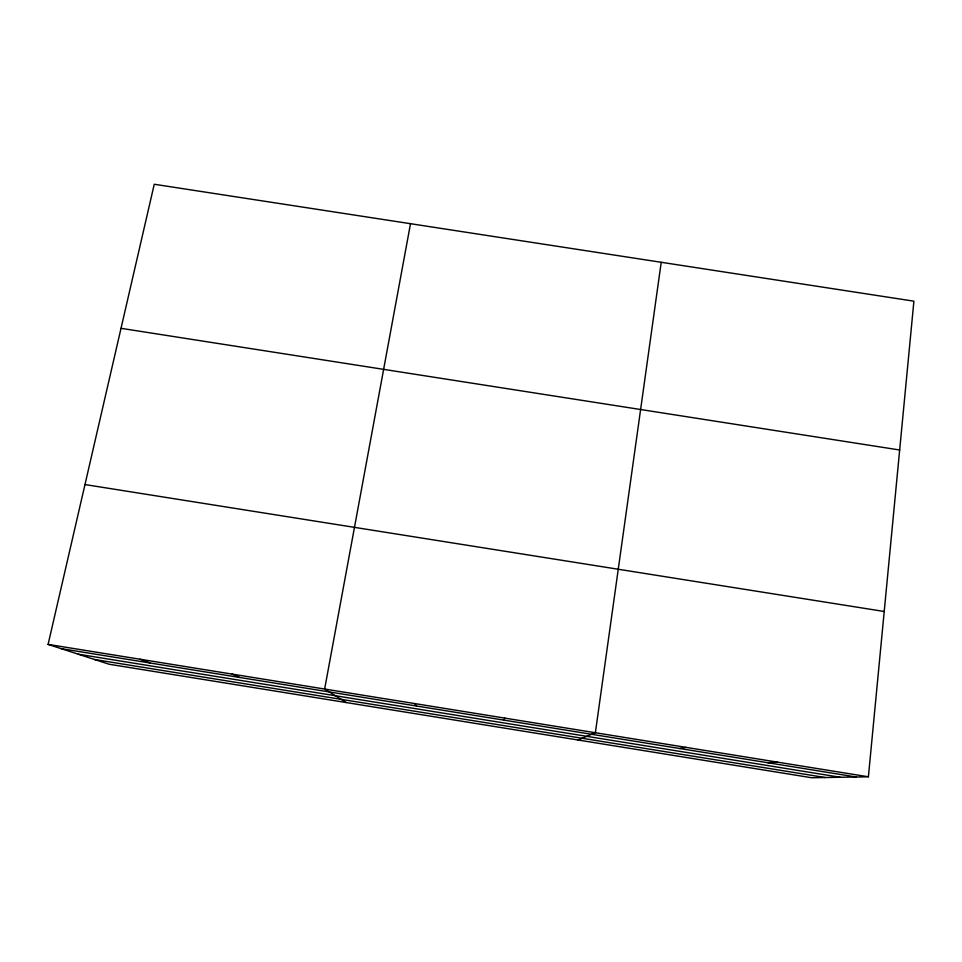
<?xml version="1.0" encoding="UTF-8"?>
<svg xmlns="http://www.w3.org/2000/svg" width="962" height="962" viewBox="0 0 962 962"><rect width="100%" height="100%" fill="white"/><g stroke="black" fill="none" stroke-linecap="round" stroke-linejoin="round"><path stroke-width="1.44" d="M868.397 776.803L913.9 301.178L154.257 184.259L48.1 644.396L109.091 664.225L811.651 777.741L868.397 776.803L48.1 644.396M661.219 262.289L595.37 732.731L578.102 740.006M410.509 223.701L324.639 689.032L346.236 702.549M503.968 720.117L504.87 718.121M679.629 748.484L686.11 747.378M767.832 762.722L777.128 762.072M121.02 328.319L899.662 450M84.969 484.559L884.21 611.483M61.111 648.628L856.264 777.007M78.283 654.208L840.295 777.272M94.541 659.499L825.18 777.524M140.019 659.223L150.24 663.01M232.191 674.109L239.622 677.44M414.634 703.559L416.486 706"/></g></svg>
